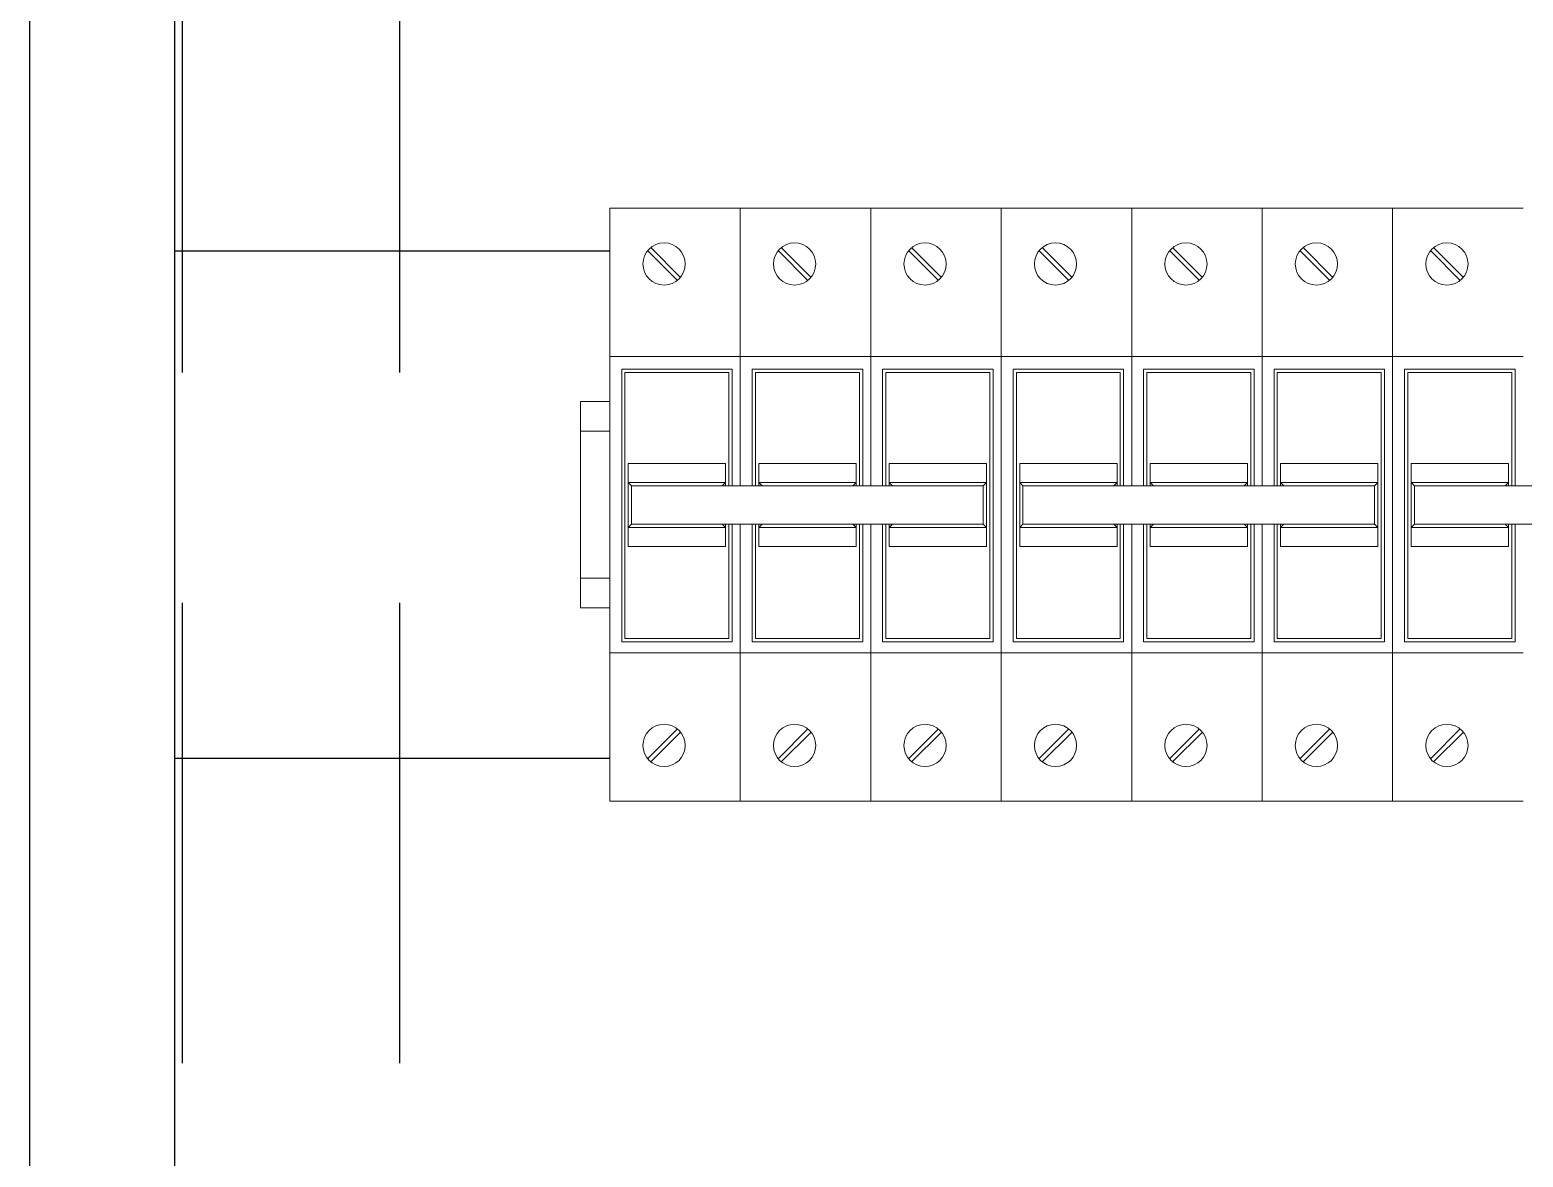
# Model space of a CAD drawing. Header units: millimetres. Extents: x 2046 to 14753, y 2361 to 29276.
# Drawn here: x 10066.03 to 10086.63, y 3654.58 to 3670.13 of the extents above; entities that cross this region are included whole.
import ezdxf

# ---------------------------------------------------------------- set-up
doc = ezdxf.new("R2010")
doc.units = ezdxf.units.MM
doc.linetypes.add('DASHED2', pattern=[9.525, 6.35, -3.175])
for name, color, linetype in [('BARA', 31, 'Continuous'), ('HAT', 3, 'Continuous'), ('T2BUSBAR', 7, 'Continuous')]:
    doc.layers.add(name, color=color, linetype=linetype)

msp = doc.modelspace()

# ---------------------------------------------------------------- linework, layer by layer
at = {"color": 252, "linetype": 'DASHED2', "true_color": 0x939598}
for p, q in [((10068.126, 3700.328), (10068.126, 3564.729)), ((10071.126, 3700.328), (10071.126, 3564.729))]:
    msp.add_line(p, q, dxfattribs=at)
at = {"lineweight": 9}
for p, q in [((10074.027, 3667.672), (10074.027, 3659.49)), ((10075.827, 3667.672), (10074.027, 3667.672)), ((10074.027, 3667.672), (10075.827, 3667.672)), ((10075.827, 3667.672), (10075.827, 3663.842)), ((10077.627, 3667.672), (10075.827, 3667.672)), ((10075.827, 3667.672), (10077.627, 3667.672)), ((10075.827, 3667.672), (10075.827, 3663.842)), ((10077.627, 3667.672), (10077.627, 3663.842)), ((10079.427, 3667.672), (10077.627, 3667.672)), ((10077.627, 3667.672), (10079.427, 3667.672)), ((10077.627, 3667.672), (10077.627, 3663.842)), ((10079.427, 3667.672), (10079.427, 3659.49)), ((10079.427, 3667.672), (10079.427, 3659.49)), ((10081.227, 3667.672), (10079.427, 3667.672)), ((10079.427, 3667.672), (10081.227, 3667.672)), ((10081.227, 3667.672), (10081.227, 3663.842)), ((10083.027, 3667.672), (10081.227, 3667.672)), ((10081.227, 3667.672), (10083.027, 3667.672)), ((10081.227, 3667.672), (10081.227, 3663.842)), ((10083.027, 3667.672), (10083.027, 3663.842)), ((10084.827, 3667.672), (10083.027, 3667.672)), ((10083.027, 3667.672), (10084.827, 3667.672)), ((10083.027, 3667.672), (10083.027, 3663.842)), ((10084.827, 3667.672), (10084.827, 3659.49)), ((10084.827, 3667.672), (10084.827, 3659.49)), ((10086.627, 3667.672), (10084.827, 3667.672)), ((10084.827, 3667.672), (10086.627, 3667.672)), ((10074.548, 3667.087), (10074.961, 3666.674)), ((10074.591, 3667.13), (10075.004, 3666.717)), ((10076.348, 3667.087), (10076.761, 3666.674)), ((10076.391, 3667.13), (10076.804, 3666.717)), ((10078.148, 3667.087), (10078.561, 3666.674)), ((10078.191, 3667.13), (10078.604, 3666.717)), ((10079.948, 3667.087), (10080.361, 3666.674)), ((10079.991, 3667.13), (10080.404, 3666.717)), ((10081.748, 3667.087), (10082.161, 3666.674)), ((10081.791, 3667.13), (10082.204, 3666.717)), ((10083.548, 3667.087), (10083.961, 3666.674)), ((10083.591, 3667.13), (10084.004, 3666.717)), ((10085.348, 3667.087), (10085.761, 3666.674)), ((10085.391, 3667.13), (10085.804, 3666.717)), ((10074.027, 3665.627), (10074.027, 3661.536)), ((10075.827, 3665.627), (10074.027, 3665.627)), ((10075.827, 3665.627), (10075.827, 3663.842)), ((10077.627, 3665.627), (10075.827, 3665.627)), ((10077.627, 3665.627), (10077.627, 3663.842)), ((10079.427, 3665.627), (10077.627, 3665.627)), ((10079.427, 3665.627), (10079.427, 3661.536)), ((10081.227, 3665.627), (10079.427, 3665.627)), ((10081.227, 3665.627), (10081.227, 3663.842)), ((10083.027, 3665.627), (10081.227, 3665.627)), ((10083.027, 3665.627), (10083.027, 3663.842)), ((10084.827, 3665.627), (10083.027, 3665.627)), ((10084.827, 3665.627), (10084.827, 3661.536)), ((10086.627, 3665.627), (10084.827, 3665.627)), ((10074.191, 3665.453), (10074.191, 3661.689)), ((10075.716, 3665.453), (10074.191, 3665.453)), ((10074.236, 3665.407), (10074.236, 3661.734)), ((10075.67, 3665.407), (10074.236, 3665.407)), ((10075.67, 3663.842), (10075.67, 3665.407)), ((10075.716, 3663.842), (10075.716, 3665.453)), ((10075.991, 3665.453), (10075.991, 3663.842)), ((10077.516, 3665.453), (10075.991, 3665.453)), ((10076.036, 3665.407), (10076.036, 3663.842)), ((10077.47, 3665.407), (10076.036, 3665.407)), ((10077.47, 3663.842), (10077.47, 3665.407)), ((10077.516, 3663.842), (10077.516, 3665.453)), ((10077.791, 3665.453), (10077.791, 3663.842)), ((10079.316, 3665.453), (10077.791, 3665.453)), ((10077.836, 3665.407), (10077.836, 3663.842)), ((10079.27, 3665.407), (10077.836, 3665.407)), ((10079.27, 3661.734), (10079.27, 3665.407)), ((10079.316, 3661.689), (10079.316, 3665.453)), ((10079.591, 3665.453), (10079.591, 3661.689)), ((10081.116, 3665.453), (10079.591, 3665.453)), ((10079.636, 3665.407), (10079.636, 3661.734)), ((10081.07, 3665.407), (10079.636, 3665.407)), ((10081.07, 3663.842), (10081.07, 3665.407)), ((10081.116, 3663.842), (10081.116, 3665.453)), ((10081.391, 3665.453), (10081.391, 3663.842)), ((10082.916, 3665.453), (10081.391, 3665.453)), ((10081.436, 3665.407), (10081.436, 3663.842)), ((10082.87, 3665.407), (10081.436, 3665.407)), ((10082.87, 3663.842), (10082.87, 3665.407)), ((10082.916, 3663.842), (10082.916, 3665.453)), ((10083.191, 3665.453), (10083.191, 3663.842)), ((10084.716, 3665.453), (10083.191, 3665.453)), ((10083.236, 3665.407), (10083.236, 3663.842)), ((10084.67, 3665.407), (10083.236, 3665.407)), ((10084.67, 3661.734), (10084.67, 3665.407)), ((10084.716, 3661.689), (10084.716, 3665.453)), ((10084.991, 3665.453), (10084.991, 3661.689)), ((10086.516, 3665.453), (10084.991, 3665.453)), ((10085.036, 3665.407), (10085.036, 3661.734)), ((10086.47, 3665.407), (10085.036, 3665.407)), ((10086.47, 3663.842), (10086.47, 3665.407)), ((10086.516, 3663.842), (10086.516, 3665.453)), ((10074.282, 3664.149), (10074.282, 3663.004)), ((10075.625, 3664.149), (10074.282, 3664.149)), ((10075.625, 3663.842), (10075.625, 3664.149)), ((10077.425, 3664.149), (10076.082, 3664.149)), ((10076.082, 3664.149), (10076.082, 3663.842)), ((10077.425, 3663.842), (10077.425, 3664.149)), ((10077.882, 3664.149), (10077.882, 3663.842)), ((10079.225, 3664.149), (10077.882, 3664.149)), ((10079.225, 3663.004), (10079.225, 3664.149)), ((10079.682, 3664.149), (10079.682, 3663.004)), ((10081.025, 3664.149), (10079.682, 3664.149)), ((10081.025, 3663.842), (10081.025, 3664.149)), ((10082.825, 3664.149), (10081.482, 3664.149)), ((10081.482, 3664.149), (10081.482, 3663.842)), ((10082.825, 3663.842), (10082.825, 3664.149)), ((10083.282, 3664.149), (10083.282, 3663.842)), ((10084.625, 3664.149), (10083.282, 3664.149)), ((10084.625, 3663.004), (10084.625, 3664.149)), ((10085.082, 3664.149), (10085.082, 3663.004)), ((10086.425, 3664.149), (10085.082, 3664.149)), ((10086.425, 3663.842), (10086.425, 3664.149)), ((10075.625, 3663.888), (10074.282, 3663.888)), ((10074.327, 3663.842), (10074.282, 3663.888)), ((10075.579, 3663.842), (10074.327, 3663.842)), ((10074.327, 3663.311), (10074.327, 3663.842)), ((10075.579, 3663.842), (10075.625, 3663.888)), ((10077.425, 3663.888), (10076.082, 3663.888)), ((10076.127, 3663.842), (10076.082, 3663.888)), ((10077.379, 3663.842), (10076.127, 3663.842)), ((10077.379, 3663.842), (10077.425, 3663.888)), ((10079.225, 3663.888), (10077.882, 3663.888)), ((10077.927, 3663.842), (10077.882, 3663.888)), ((10079.179, 3663.842), (10077.927, 3663.842)), ((10079.179, 3663.842), (10079.225, 3663.888)), ((10079.179, 3663.311), (10079.179, 3663.842)), ((10081.025, 3663.888), (10079.682, 3663.888)), ((10079.727, 3663.842), (10079.682, 3663.888)), ((10080.979, 3663.842), (10079.727, 3663.842)), ((10079.727, 3663.311), (10079.727, 3663.842)), ((10080.979, 3663.842), (10081.025, 3663.888)), ((10082.825, 3663.888), (10081.482, 3663.888)), ((10081.527, 3663.842), (10081.482, 3663.888)), ((10082.779, 3663.842), (10081.527, 3663.842)), ((10082.779, 3663.842), (10082.825, 3663.888)), ((10084.625, 3663.888), (10083.282, 3663.888)), ((10083.327, 3663.842), (10083.282, 3663.888)), ((10084.579, 3663.842), (10083.327, 3663.842)), ((10084.579, 3663.842), (10084.625, 3663.888)), ((10084.579, 3663.311), (10084.579, 3663.842)), ((10086.425, 3663.888), (10085.082, 3663.888)), ((10085.127, 3663.842), (10085.082, 3663.888)), ((10086.379, 3663.842), (10085.127, 3663.842)), ((10085.127, 3663.311), (10085.127, 3663.842)), ((10086.379, 3663.842), (10086.425, 3663.888)), ((10074.327, 3663.311), (10074.282, 3663.265)), ((10075.579, 3663.311), (10074.327, 3663.311)), ((10075.579, 3663.311), (10075.625, 3663.265)), ((10075.625, 3663.004), (10075.625, 3663.311)), ((10075.67, 3661.734), (10075.67, 3663.311)), ((10075.716, 3661.689), (10075.716, 3663.311)), ((10075.827, 3663.311), (10075.827, 3661.536)), ((10075.827, 3663.311), (10075.827, 3659.49)), ((10075.827, 3663.311), (10075.827, 3659.49)), ((10075.991, 3663.311), (10075.991, 3661.689)), ((10076.036, 3663.311), (10076.036, 3661.734)), ((10076.127, 3663.311), (10076.082, 3663.265)), ((10076.082, 3663.311), (10076.082, 3663.004)), ((10077.379, 3663.311), (10076.127, 3663.311)), ((10077.379, 3663.311), (10077.425, 3663.265)), ((10077.425, 3663.004), (10077.425, 3663.311)), ((10077.47, 3661.734), (10077.47, 3663.311)), ((10077.516, 3661.689), (10077.516, 3663.311)), ((10077.627, 3663.311), (10077.627, 3661.536)), ((10077.627, 3663.311), (10077.627, 3659.49)), ((10077.627, 3663.311), (10077.627, 3659.49)), ((10077.791, 3663.311), (10077.791, 3661.689)), ((10077.836, 3663.311), (10077.836, 3661.734)), ((10077.927, 3663.311), (10077.882, 3663.265)), ((10077.882, 3663.311), (10077.882, 3663.004)), ((10079.179, 3663.311), (10077.927, 3663.311)), ((10079.179, 3663.311), (10079.225, 3663.265)), ((10079.727, 3663.311), (10079.682, 3663.265)), ((10080.979, 3663.311), (10079.727, 3663.311)), ((10080.979, 3663.311), (10081.025, 3663.265)), ((10081.025, 3663.004), (10081.025, 3663.311)), ((10081.07, 3661.734), (10081.07, 3663.311)), ((10081.116, 3661.689), (10081.116, 3663.311)), ((10081.227, 3663.311), (10081.227, 3661.536)), ((10081.227, 3663.311), (10081.227, 3659.49)), ((10081.227, 3663.311), (10081.227, 3659.49)), ((10081.391, 3663.311), (10081.391, 3661.689)), ((10081.436, 3663.311), (10081.436, 3661.734)), ((10081.527, 3663.311), (10081.482, 3663.265)), ((10081.482, 3663.311), (10081.482, 3663.004)), ((10082.779, 3663.311), (10081.527, 3663.311)), ((10082.779, 3663.311), (10082.825, 3663.265)), ((10082.825, 3663.004), (10082.825, 3663.311)), ((10082.87, 3661.734), (10082.87, 3663.311)), ((10082.916, 3661.689), (10082.916, 3663.311)), ((10083.027, 3663.311), (10083.027, 3661.536)), ((10083.027, 3663.311), (10083.027, 3659.49)), ((10083.027, 3663.311), (10083.027, 3659.49)), ((10083.191, 3663.311), (10083.191, 3661.689)), ((10083.236, 3663.311), (10083.236, 3661.734)), ((10083.327, 3663.311), (10083.282, 3663.265)), ((10083.282, 3663.311), (10083.282, 3663.004)), ((10084.579, 3663.311), (10083.327, 3663.311)), ((10084.579, 3663.311), (10084.625, 3663.265)), ((10085.127, 3663.311), (10085.082, 3663.265)), ((10086.379, 3663.311), (10085.127, 3663.311)), ((10086.379, 3663.311), (10086.425, 3663.265)), ((10086.425, 3663.004), (10086.425, 3663.311)), ((10086.47, 3661.734), (10086.47, 3663.311)), ((10086.516, 3661.689), (10086.516, 3663.311)), ((10075.625, 3663.265), (10074.282, 3663.265)), ((10077.425, 3663.265), (10076.082, 3663.265)), ((10079.225, 3663.265), (10077.882, 3663.265)), ((10081.025, 3663.265), (10079.682, 3663.265)), ((10082.825, 3663.265), (10081.482, 3663.265)), ((10084.625, 3663.265), (10083.282, 3663.265)), ((10086.425, 3663.265), (10085.082, 3663.265)), ((10074.282, 3663.004), (10075.625, 3663.004)), ((10076.082, 3663.004), (10077.425, 3663.004)), ((10077.882, 3663.004), (10079.225, 3663.004)), ((10079.682, 3663.004), (10081.025, 3663.004)), ((10081.482, 3663.004), (10082.825, 3663.004)), ((10083.282, 3663.004), (10084.625, 3663.004)), ((10085.082, 3663.004), (10086.425, 3663.004)), ((10074.191, 3661.689), (10075.716, 3661.689)), ((10074.236, 3661.734), (10075.67, 3661.734)), ((10075.991, 3661.689), (10077.516, 3661.689)), ((10076.036, 3661.734), (10077.47, 3661.734)), ((10077.791, 3661.689), (10079.316, 3661.689)), ((10077.836, 3661.734), (10079.27, 3661.734)), ((10079.591, 3661.689), (10081.116, 3661.689)), ((10079.636, 3661.734), (10081.07, 3661.734)), ((10081.391, 3661.689), (10082.916, 3661.689)), ((10081.436, 3661.734), (10082.87, 3661.734)), ((10083.191, 3661.689), (10084.716, 3661.689)), ((10083.236, 3661.734), (10084.67, 3661.734)), ((10084.991, 3661.689), (10086.516, 3661.689)), ((10085.036, 3661.734), (10086.47, 3661.734)), ((10074.027, 3661.536), (10075.827, 3661.536)), ((10075.827, 3661.536), (10077.627, 3661.536)), ((10077.627, 3661.536), (10079.427, 3661.536)), ((10079.427, 3661.536), (10081.227, 3661.536)), ((10081.227, 3661.536), (10083.027, 3661.536)), ((10083.027, 3661.536), (10084.827, 3661.536)), ((10084.827, 3661.536), (10086.627, 3661.536)), ((10074.548, 3660.076), (10074.961, 3660.488)), ((10074.591, 3660.032), (10075.004, 3660.445)), ((10076.348, 3660.076), (10076.761, 3660.488)), ((10076.391, 3660.032), (10076.804, 3660.445)), ((10078.148, 3660.076), (10078.561, 3660.488)), ((10078.191, 3660.032), (10078.604, 3660.445)), ((10079.948, 3660.076), (10080.361, 3660.488)), ((10079.991, 3660.032), (10080.404, 3660.445)), ((10081.748, 3660.076), (10082.161, 3660.488)), ((10081.791, 3660.032), (10082.204, 3660.445)), ((10083.548, 3660.076), (10083.961, 3660.488)), ((10083.591, 3660.032), (10084.004, 3660.445)), ((10085.348, 3660.076), (10085.761, 3660.488)), ((10085.391, 3660.032), (10085.804, 3660.445)), ((10074.027, 3659.49), (10075.827, 3659.49)), ((10075.827, 3659.49), (10077.627, 3659.49)), ((10077.627, 3659.49), (10079.427, 3659.49)), ((10079.427, 3659.49), (10081.227, 3659.49)), ((10081.227, 3659.49), (10083.027, 3659.49)), ((10083.027, 3659.49), (10084.827, 3659.49)), ((10084.827, 3659.49), (10086.627, 3659.49))]:
    msp.add_line(p, q, dxfattribs=at)
for points in [[(10074.327, 3663.842), (10079.179, 3663.842), (10079.179, 3663.311), (10074.327, 3663.311)], [(10079.727, 3663.842), (10084.579, 3663.842), (10084.579, 3663.311), (10079.727, 3663.311)], [(10085.127, 3663.842), (10089.979, 3663.842), (10089.979, 3663.311), (10085.127, 3663.311)]]:
    msp.add_lwpolyline(points, close=True, dxfattribs=at)
at = {"lineweight": 9, "extrusion": (0, 0, -1)}
for centre in [(10074.776, 3666.902), (10076.576, 3666.902), (10078.376, 3666.902), (10080.176, 3666.902), (10081.976, 3666.902), (10083.776, 3666.902), (10085.576, 3666.902), (10074.776, 3660.26), (10076.576, 3660.26), (10078.376, 3660.26), (10080.176, 3660.26), (10081.976, 3660.26), (10083.776, 3660.26), (10085.576, 3660.26)]:
    msp.add_ellipse(centre, major_axis=(-0.206, 0.206), ratio=1, start_param=5.497787, end_param=11.780972, dxfattribs=at)
at = {"layer": 'BARA', "color": 9, "true_color": 0xc7c8ca}
msp.add_lwpolyline([(10074.027, 3660.08), (10068.026, 3660.08), (10068.026, 3667.083), (10074.027, 3667.083)], dxfattribs=at)
at = {"layer": 'HAT', "color": 1}
for points in [[(10066.026, 3742.629), (10136.026, 3742.629), (10136.026, 3562.629), (10066.026, 3562.629)], [(10068.026, 3740.629), (10134.026, 3740.629), (10134.026, 3564.629), (10068.026, 3564.629)]]:
    msp.add_lwpolyline(points, close=True, dxfattribs=at)
at = {"layer": 'T2BUSBAR', "color": 4, "lineweight": 9}
for points in [[(10073.621, 3662.159), (10074.027, 3662.159), (10074.027, 3665.003), (10073.621, 3665.003)], [(10073.621, 3662.566), (10074.027, 3662.566), (10074.027, 3664.597), (10073.621, 3664.597)]]:
    msp.add_lwpolyline(points, close=True, dxfattribs=at)

doc.saveas('drawing.dxf')
